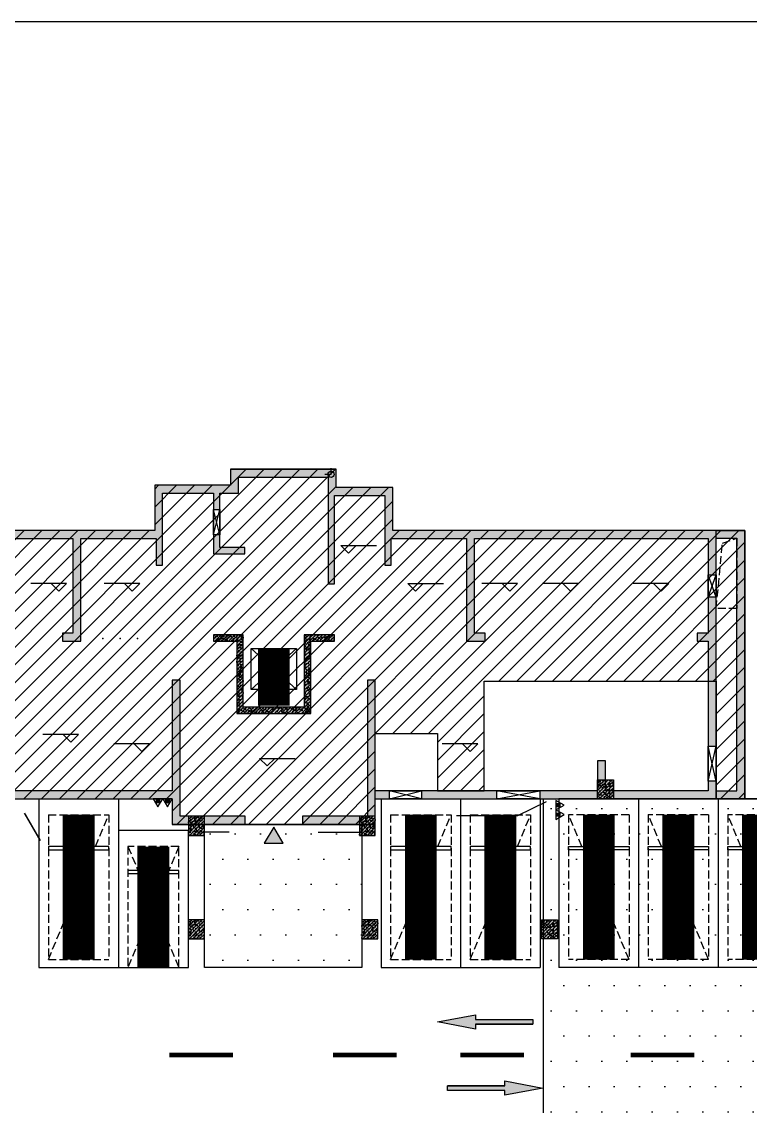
# Model space of a CAD drawing. Extents: x -1338203 to 1886333, y -783476 to 1038610.
# Drawn here: x 612019 to 634907, y 276688 to 310760 of the extents above; entities that cross this region are included whole.
import ezdxf

# ---------------------------------------------------------------- set-up
doc = ezdxf.new("R2010")
doc.units = 0
doc.header["$LTSCALE"] = 1000
doc.header["$MEASUREMENT"] = 0
doc.linetypes.add('A-001-平面B2$0$__DASH', pattern=[0.35, 0.25, -0.1])
doc.linetypes.add('DASH', pattern=[0.35, 0.25, -0.1])
for name, color, linetype in [('$0$0A-O-HOLE', 52, 'Continuous'), ('0A-P-PKNG-LINE', 9, 'Continuous'), ('A-001-人防参照B1$0$WINDOW', 4, 'Continuous'), ('A-001-平面参照B1$0$0A-ELEV-PATT', 8, 'Continuous'), ('A-001-平面参照B1$0$AUDIT_D_220531184525-2', 40, 'Continuous'), ('A-001-车位参照B1$0$A-001-车位参照B1$0$0A-P-PKNG-CAR(A)', 43, 'Continuous'), ('A-001-车位参照B1$0$A-001-车位参照B1$0$0A-P-PKNG-CAR(B)', 21, 'Continuous'), ('A-15-平面B1$0$0A-A-SYMB-ELEV', 150, 'Continuous'), ('A-15-平面B1$0$0A-E-EVTR', 2, 'Continuous'), ('A-15-平面B1$0$0A-S-WALL', 255, 'Continuous'), ('A-15-平面B1$0$A-烟道风道', 57, 'Continuous'), ('p-a-core', 1, 'Continuous'), ('p-a-mini', 150, 'Continuous'), ('p-a-regular', 5, 'Continuous'), ('S-15-柱墙B1_1$0$0S-CW-HATCH', 251, 'Continuous'), ('S-15-柱墙B1_1$0$0S-CW-HATCH-UP', 251, 'Continuous'), ('S-15-柱墙B1_1$0$0S-CW-LINE', 72, 'Continuous'), ('S-15-柱墙B1_1$0$0S-S-HOLE', 55, 'Continuous'), ('S001地下一墙柱$0$S001地下一墙柱$0$0S-CC-LINE', 52, 'Continuous'), ('S001地下一墙柱$0$S001地下一墙柱$0$0S-CW-HATCH', 251, 'Continuous'), ('S001地下一墙柱$0$S001地下一墙柱$0$0S-CW-HATCH-UP', 251, 'Continuous'), ('中心线', 42, 'Continuous'), ('地面指向箭头', 7, 'Continuous'), ('负一层消火栓$0$0P-DIM-FH', 3, 'Continuous'), ('负一层消火栓$0$0P-EQUIP-FH', 7, 'Continuous')]:
    doc.layers.add(name, color=color, linetype=linetype)
doc.layers.add('0A-X-AREA', color=6, linetype='Continuous', plot=False)
doc.layers.add('A-15-平面B1$0$AAD-A-MARK', color=6, linetype='Continuous', plot=False)
pattern_1 = [(0, (-766365.4, -306889.1), (396.875, 793.75), [0, -793.75])]
pattern_2 = [(45, (0, 0), (-53.0330086, 53.0330086), []), (50, (0, 0), (215.178055, -18.82564), [22.5, -247.5]), (355, (0, 0), (-41.6254, 225.65764), [18, -198]), (100.4514, (17.93, -1.57), (173.552815, 206.83186), [19.12206, -210.342634]), (46.1842, (0, 60), (320.17231, -49.6557), [33.75, -371.25]), (96.6356, (26.68, 55.86), (280.39881, 292.23536), [28.68309, -315.5139]), (351.1842, (0, 60), (280.39858, 292.23558), [27, -297]), (21, (30, 45), (179.072116, -120.785667), [22.5, -247.5]), (326, (30, 45), (72.9946, 217.54501), [18, -198]), (71.4514, (44.92, 34.93), (252.06679, 96.75915), [19.12206, -210.342634]), (37.5, (0, 0), (3.647957, 99.868156), [0, -195.6, 0, -201, 0, -198.75]), (7.5, (0, 0), (78.920861, 118.323514), [0, -114.6, 0, -191.1, 0, -75.75]), (327.5, (-66.9, 0), (160.146731, -6.7664615), [0, -75, 0, -234, 0, -310.5]), (317.5, (-96.9, 0), (174.95585, 30.031495), [0, -97.5, 0, -155.4, 0, -220.5])]

# ---------------------------------------------------------------- blocks, each defined once
blk = doc.blocks.new('A-001-平面参照B1')
at = {"layer": 'A-001-平面参照B1$0$0A-ELEV-PATT'}
h = blk.add_hatch(dxfattribs=at)
h.set_pattern_fill('DOTS', color=256, scale=500)
h.set_pattern_definition(pattern_1)
h.paths.add_polyline_path([(-137959, -20540), (-127608, -20540), (-126314, -20540), (-126314, -36640), (-137959, -36640)])
h = blk.add_hatch(dxfattribs=at)
h.set_pattern_fill('DOTS', color=256, scale=500)
h.set_pattern_definition(pattern_1)
h.paths.add_polyline_path([(-143659, -25840), (-148609, -25840), (-148609, -21340), (-143659, -21340)])
at = {"layer": 'A-001-平面参照B1$0$AUDIT_D_220531184525-2', "ltscale": 0.002}
for points in [[(-137959, -20540), (-127608, -20540), (-126314, -20540), (-126314, -36640), (-137959, -36640)], [(-143659, -25840), (-148609, -25840), (-148609, -21340), (-143659, -21340)]]:
    blk.add_lwpolyline(points, close=True, dxfattribs=at)
blk = doc.blocks.new('A$C2C814229')
at = {"layer": '$0$0A-O-HOLE', "linetype": 'DASH'}
blk.add_lwpolyline([(-132529, -12358), (-131879, -12358), (-131879, -14558), (-132529, -14558)], close=True, dxfattribs=at)
blk.add_lwpolyline([(-132529, -14558), (-132332, -12509), (-131879, -12358)], dxfattribs=at)
blk = doc.blocks.new('A-001-人防参照B1')
at = {"layer": 'A-001-人防参照B1$0$WINDOW', "const_width": 50}
blk.add_lwpolyline([(-154260, -20990), (-153760, -21856)], dxfattribs=at)
blk = doc.blocks.new('S-15-柱墙B1_1', base_point=(-588474, -346969))
at = {"layer": 'S-15-柱墙B1_1$0$0S-CW-HATCH'}
h = blk.add_hatch(color=256, dxfattribs=at)
h.dxf.hatch_style = 1
h.paths.add_polyline_path([(-555084, -357159), (-555084, -356909), (-555534, -356909), (-555534, -353429), (-555784, -353429), (-555784, -357709), (-557824, -357709), (-557824, -357959), (-555534, -357959), (-555534, -357159)])
h.paths.add_polyline_path([(-551715, -357159), (-551715, -356909), (-554084, -356909), (-554084, -357159)])
h.paths.add_polyline_path([(-560414, -348869), (-560614, -348869), (-560614, -349469), (-559634, -349469), (-559634, -349269), (-560414, -349269)], flags=17)
h.paths.add_polyline_path([(-584784, -348869), (-584984, -348869), (-584984, -349269), (-585764, -349269), (-585764, -349469), (-584784, -349469)], flags=17)
h.paths.add_polyline_path([(-600324, -350829), (-600574, -350829), (-600574, -357159), (-600224, -357160), (-600224, -356909), (-600324, -356909), (-600324, -352209), (-599974, -352209), (-599974, -351959), (-600324, -351959)])
h.paths.add_polyline_path([(-545074, -355509), (-544824, -355509), (-544824, -356609), (-545074, -356609), (-545074, -356909), (-548299, -356909), (-548299, -355969), (-548549, -355969), (-548549, -356909), (-550365, -356909), (-550365, -357159), (-544824, -357159), (-544824, -350829), (-545074, -350829), (-545074, -350129), (-544824, -350129), (-544824, -348729), (-554984, -348729), (-554984, -347379), (-556764, -347379), (-556764, -346809), (-560084, -346809), (-560084, -347309), (-562464, -347309), (-562464, -348729), (-582934, -348729), (-582934, -347309), (-585314, -347309), (-585314, -346809), (-588634, -346809), (-588634, -347379), (-590414, -347379), (-590414, -348729), (-600574, -348729), (-600574, -350129), (-600324, -350129), (-600324, -348979), (-592984, -348979), (-592984, -351959), (-593314, -351959), (-593314, -352209), (-592734, -352209), (-592734, -348979), (-590364, -348979), (-590364, -349819), (-590164, -349819), (-590164, -347629), (-588584, -347629), (-588584, -350409), (-588384, -350409), (-588384, -347059), (-585564, -347059), (-585564, -347559), (-584984, -347559), (-584984, -348069), (-584784, -348069), (-584784, -347559), (-583184, -347559), (-583184, -349819), (-582984, -349819), (-582984, -348979), (-580614, -348979), (-580614, -352209), (-580034, -352209), (-580034, -351959), (-580364, -351959), (-580364, -348979), (-574424, -348979), (-574424, -348729), (-573624, -348729), (-573624, -348979), (-573024, -348979), (-573024, -351959), (-573374, -351959), (-573374, -352209), (-572774, -352209), (-572774, -348979), (-572624, -348979), (-572624, -352209), (-572024, -352209), (-572024, -351959), (-572374, -351959), (-572374, -348979), (-565034, -348979), (-565034, -351959), (-565364, -351959), (-565364, -352209), (-564784, -352209), (-564784, -348979), (-562414, -348979), (-562414, -349819), (-562214, -349819), (-562214, -347559), (-560614, -347559), (-560614, -348069), (-560414, -348069), (-560414, -347559), (-559834, -347559), (-559834, -347059), (-557014, -347059), (-557014, -350409), (-556814, -350409), (-556814, -347629), (-555234, -347629), (-555234, -349819), (-555034, -349819), (-555034, -348979), (-552664, -348979), (-552664, -352209), (-552084, -352209), (-552084, -351959), (-552414, -351959), (-552414, -348979), (-545074, -348979), (-545074, -351959), (-545424, -351959), (-545424, -352209), (-545074, -352209)])
h = blk.add_hatch(color=256, dxfattribs=at)
h.dxf.hatch_style = 1
h.paths.add_polyline_path([(-544824, -348979), (-544824, -348729), (-543924, -348729), (-543924, -357159), (-544824, -357159), (-544824, -356909), (-544174, -356909), (-544174, -348979)])
h = blk.add_hatch(color=256, dxfattribs=at)
h.dxf.hatch_style = 1
h.paths.add_polyline_path([(-557764, -354279), (-559684, -354279), (-559684, -352009), (-560614, -352009), (-560614, -352209), (-559884, -352209), (-559884, -354479), (-557564, -354479), (-557564, -352209), (-556814, -352209), (-556814, -352009), (-557764, -352009)])
h = blk.add_hatch(color=256, dxfattribs=at)
h.dxf.hatch_style = 1
h.paths.add_polyline_path([(-559624, -357959), (-559624, -357709), (-561664, -357709), (-561664, -353429), (-561914, -353429), (-561914, -356909), (-568899, -356909), (-568899, -355059), (-569149, -355059), (-569149, -356909), (-572374, -356909), (-572374, -354579), (-572624, -354579), (-572624, -356909), (-572774, -356909), (-572774, -354579), (-573024, -354579), (-573024, -356909), (-576249, -356909), (-576249, -355059), (-576499, -355059), (-576499, -356909), (-583484, -356909), (-583484, -353429), (-583734, -353429), (-583734, -357709), (-585774, -357709), (-585774, -357959), (-583484, -357959), (-583484, -357159), (-561914, -357159), (-561914, -357959)])
at = {"layer": 'S-15-柱墙B1_1$0$0S-CW-HATCH-UP'}
h = blk.add_hatch(dxfattribs=at)
h.set_pattern_fill('钢筋混凝土', color=256, scale=30)
h.set_pattern_definition([(45, (0, 0), (-53.0330086, 53.0330086), []), (50, (0, 0), (215.178055, -18.82564), [22.5, -247.5]), (355, (0, 0), (-41.6254, 225.65764), [18, -198]), (100.4514, (17.93, -1.57), (173.552815, 206.83186), [19.12206, -210.342634]), (46.1842, (0, 60), (320.17231, -49.6557), [33.75, -371.25]), (96.6356, (26.68, 55.86), (280.39881, 292.23536), [28.68309, -315.5139]), (351.1842, (0, 60), (280.39858, 292.23558), [27, -297]), (21, (30, 45), (179.072116, -120.785667), [22.5, -247.5]), (326, (30, 45), (72.9946, 217.545014), [18, -198]), (71.4514, (44.92, 34.93), (252.06679, 96.75915), [19.12206, -210.342634]), (37.5, (0, 0), (3.647957, 99.868156), [0, -195.6, 0, -201, 0, -198.75]), (7.5, (0, 0), (78.920861, 118.323514), [0, -114.6, 0, -191.1, 0, -75.75]), (327.5, (-66.9, 0), (160.146731, -6.7664615), [0, -75, 0, -234, 0, -310.5]), (317.5, (-96.9, 0), (174.95585, 30.031495), [0, -97.5, 0, -155.4, 0, -220.5])])
h.paths.add_polyline_path([(-555084, -357159), (-555084, -356909), (-555534, -356909), (-555534, -353429), (-555784, -353429), (-555784, -357709), (-557824, -357709), (-557824, -357959), (-555534, -357959), (-555534, -357159)])
h.paths.add_polyline_path([(-551715, -357159), (-551715, -356909), (-554084, -356909), (-554084, -357159)])
h.paths.add_polyline_path([(-560414, -348869), (-560614, -348869), (-560614, -349469), (-559634, -349469), (-559634, -349269), (-560414, -349269)], flags=17)
h.paths.add_polyline_path([(-584784, -348869), (-584984, -348869), (-584984, -349269), (-585764, -349269), (-585764, -349469), (-584784, -349469)], flags=17)
h.paths.add_polyline_path([(-600324, -350829), (-600574, -350829), (-600574, -357159), (-600224, -357160), (-600224, -356909), (-600324, -356909), (-600324, -352209), (-599974, -352209), (-599974, -351959), (-600324, -351959)])
h.paths.add_polyline_path([(-545074, -355509), (-544824, -355509), (-544824, -356609), (-545074, -356609), (-545074, -356909), (-548299, -356909), (-548299, -355969), (-548549, -355969), (-548549, -356909), (-550365, -356909), (-550365, -357159), (-544824, -357159), (-544824, -350829), (-545074, -350829), (-545074, -350129), (-544824, -350129), (-544824, -348729), (-554984, -348729), (-554984, -347379), (-556764, -347379), (-556764, -346809), (-560084, -346809), (-560084, -347309), (-562464, -347309), (-562464, -348729), (-582934, -348729), (-582934, -347309), (-585314, -347309), (-585314, -346809), (-588634, -346809), (-588634, -347379), (-590414, -347379), (-590414, -348729), (-600574, -348729), (-600574, -350129), (-600324, -350129), (-600324, -348979), (-592984, -348979), (-592984, -351959), (-593314, -351959), (-593314, -352209), (-592734, -352209), (-592734, -348979), (-590364, -348979), (-590364, -349819), (-590164, -349819), (-590164, -347629), (-588584, -347629), (-588584, -350409), (-588384, -350409), (-588384, -347059), (-585564, -347059), (-585564, -347559), (-584984, -347559), (-584984, -348069), (-584784, -348069), (-584784, -347559), (-583184, -347559), (-583184, -349819), (-582984, -349819), (-582984, -348979), (-580614, -348979), (-580614, -352209), (-580034, -352209), (-580034, -351959), (-580364, -351959), (-580364, -348979), (-574424, -348979), (-574424, -348729), (-573624, -348729), (-573624, -348979), (-573024, -348979), (-573024, -351959), (-573374, -351959), (-573374, -352209), (-572774, -352209), (-572774, -348979), (-572624, -348979), (-572624, -352209), (-572024, -352209), (-572024, -351959), (-572374, -351959), (-572374, -348979), (-565034, -348979), (-565034, -351959), (-565364, -351959), (-565364, -352209), (-564784, -352209), (-564784, -348979), (-562414, -348979), (-562414, -349819), (-562214, -349819), (-562214, -347559), (-560614, -347559), (-560614, -348069), (-560414, -348069), (-560414, -347559), (-559834, -347559), (-559834, -347059), (-557014, -347059), (-557014, -350409), (-556814, -350409), (-556814, -347629), (-555234, -347629), (-555234, -349819), (-555034, -349819), (-555034, -348979), (-552664, -348979), (-552664, -352209), (-552084, -352209), (-552084, -351959), (-552414, -351959), (-552414, -348979), (-545074, -348979), (-545074, -351959), (-545424, -351959), (-545424, -352209), (-545074, -352209)])
h = blk.add_hatch(dxfattribs=at)
h.set_pattern_fill('钢筋混凝土', color=256, scale=30)
h.set_pattern_definition([(45, (0, 0), (-53.033009, 53.033009), []), (50, (0, 0), (215.178055, -18.82564), [22.5, -247.5]), (355, (0, 0), (-41.6254, 225.65764), [18, -198]), (100.4514, (17.93, -1.57), (173.552815, 206.83186), [19.12206, -210.34263]), (46.1842, (0, 60), (320.17231, -49.6557), [33.75, -371.25]), (96.6356, (26.68, 55.86), (280.39881, 292.23536), [28.68309, -315.5139]), (351.1842, (0, 60), (280.39858, 292.23558), [27, -297]), (21, (30, 45), (179.072116, -120.785667), [22.5, -247.5]), (326, (30, 45), (72.9946, 217.54501), [18, -198]), (71.4514, (44.92, 34.93), (252.06679, 96.75915), [19.12206, -210.34263]), (37.5, (0, 0), (3.647957, 99.868156), [0, -195.6, 0, -201, 0, -198.75]), (7.5, (0, 0), (78.920861, 118.323514), [0, -114.6, 0, -191.1, 0, -75.75]), (327.5, (-66.9, 0), (160.146731, -6.766462), [0, -75, 0, -234, 0, -310.5]), (317.5, (-96.9, 0), (174.95585, 30.031495), [0, -97.5, 0, -155.4, 0, -220.5])])
h.paths.add_polyline_path([(-544824, -348979), (-544824, -348729), (-543924, -348729), (-543924, -357159), (-544824, -357159), (-544824, -356909), (-544174, -356909), (-544174, -348979)])
h = blk.add_hatch(dxfattribs=at)
h.set_pattern_fill('钢筋混凝土', color=256, scale=30)
h.set_pattern_definition(pattern_2)
h.paths.add_polyline_path([(-557764, -354279), (-559684, -354279), (-559684, -352009), (-560614, -352009), (-560614, -352209), (-559884, -352209), (-559884, -354479), (-557564, -354479), (-557564, -352209), (-556814, -352209), (-556814, -352009), (-557764, -352009)])
h = blk.add_hatch(dxfattribs=at)
h.set_pattern_fill('钢筋混凝土', color=256, scale=30)
h.set_pattern_definition(pattern_2)
h.paths.add_polyline_path([(-559624, -357959), (-559624, -357709), (-561664, -357709), (-561664, -353429), (-561914, -353429), (-561914, -356909), (-568899, -356909), (-568899, -355059), (-569149, -355059), (-569149, -356909), (-572374, -356909), (-572374, -354579), (-572624, -354579), (-572624, -356909), (-572774, -356909), (-572774, -354579), (-573024, -354579), (-573024, -356909), (-576249, -356909), (-576249, -355059), (-576499, -355059), (-576499, -356909), (-583484, -356909), (-583484, -353429), (-583734, -353429), (-583734, -357709), (-585774, -357709), (-585774, -357959), (-583484, -357959), (-583484, -357159), (-561914, -357159), (-561914, -357959)])
at = {"layer": 'S-15-柱墙B1_1$0$0S-CW-LINE'}
for points in [[(-572374, -348979), (-565034, -348979), (-565034, -351959), (-565364, -351959), (-565364, -352209), (-564784, -352209), (-564784, -348979), (-562414, -348979), (-562414, -349819), (-562214, -349819), (-562214, -347559), (-560614, -347559), (-560614, -349469), (-559634, -349469), (-559634, -349269), (-560414, -349269), (-560414, -347559), (-559834, -347559), (-559834, -347059), (-557014, -347059), (-557014, -350409), (-556814, -350409), (-556814, -347629), (-555234, -347629), (-555234, -349819), (-555034, -349819), (-555034, -348979), (-552664, -348979), (-552664, -352209), (-552084, -352209), (-552084, -351959), (-552414, -351959), (-552414, -348979), (-545074, -348979), (-545074, -351959), (-545424, -351959), (-545424, -352209), (-545074, -352209), (-545074, -356909), (-548299, -356909), (-548299, -355969), (-548549, -355969), (-548549, -356909), (-555534, -356909), (-555534, -353429), (-555784, -353429), (-555784, -357709), (-557824, -357709), (-557824, -357959), (-555534, -357959), (-555534, -357159), (-544824, -357159), (-544824, -348729), (-554984, -348729), (-554984, -347379), (-556764, -347379), (-556764, -346809), (-560084, -346809), (-560084, -347309), (-562464, -347309), (-562464, -348729), (-582934, -348729)], [(-544824, -348979), (-544824, -348729), (-543924, -348729), (-543924, -357159), (-544824, -357159), (-544824, -356909), (-544174, -356909), (-544174, -348979), (-544824, -348979)]]:
    blk.add_lwpolyline(points, dxfattribs=at)
blk.add_lwpolyline([(-557764, -354279), (-559684, -354279), (-559684, -352009), (-560614, -352009), (-560614, -352209), (-559884, -352209), (-559884, -354479), (-557564, -354479), (-557564, -352209), (-556814, -352209), (-556814, -352009), (-557764, -352009)], close=True, dxfattribs=at)
at = {"layer": 'S-15-柱墙B1_1$0$0S-CW-LINE', "flags": 128}
blk.add_lwpolyline([(-583484, -357159), (-561914, -357159), (-561914, -357959), (-559624, -357959), (-559624, -357709), (-561664, -357709), (-561664, -353429), (-561914, -353429), (-561914, -356909), (-568899, -356909)], dxfattribs=at)
at = {"layer": 'S-15-柱墙B1_1$0$0S-S-HOLE'}
for p, q in [((-560614, -348869), (-560414, -348069)), ((-560414, -348869), (-560614, -348069)), ((-545074, -350829), (-544824, -350129)), ((-544824, -350829), (-545074, -350129)), ((-545074, -356609), (-544824, -355509)), ((-544824, -356609), (-545074, -355509)), ((-555084, -357159), (-554084, -356909)), ((-554084, -357159), (-555084, -356909)), ((-551715, -357159), (-550365, -356909)), ((-550365, -357159), (-551715, -356909))]:
    blk.add_line(p, q, dxfattribs=at)
for points in [[(-560614, -348069), (-560414, -348069), (-560414, -348869), (-560614, -348869)], [(-545074, -350129), (-544824, -350129), (-544824, -350829), (-545074, -350829)], [(-545074, -355509), (-544824, -355509), (-544824, -356609), (-545074, -356609)], [(-555084, -356909), (-554084, -356909), (-554084, -357159), (-555084, -357159)], [(-551715, -356909), (-550365, -356909), (-550365, -357159), (-551715, -357159)]]:
    blk.add_lwpolyline(points, close=True, dxfattribs=at)
blk = doc.blocks.new('S001地下一墙柱')
at = {"layer": 'S001地下一墙柱$0$S001地下一墙柱$0$0S-CW-HATCH'}
h = blk.add_hatch(color=256, dxfattribs=at)
h.dxf.hatch_style = 1
h.paths.add_polyline_path([(-135754, -20540), (-136254, -20540), (-136254, -19940), (-135754, -19940)])
h = blk.add_hatch(color=256, dxfattribs=at)
h.dxf.hatch_style = 1
h.paths.add_polyline_path([(-148609, -21090), (-149109, -21090), (-149109, -21690), (-148609, -21690)])
h = blk.add_hatch(color=256, dxfattribs=at)
h.dxf.hatch_style = 1
h.paths.add_polyline_path([(-143239, -21090), (-143739, -21090), (-143739, -21690), (-143239, -21690)])
h = blk.add_hatch(color=256, dxfattribs=at)
h.dxf.hatch_style = 1
h.paths.add_polyline_path([(-148609, -24340), (-149109, -24340), (-149109, -24940), (-148609, -24940)])
h = blk.add_hatch(color=256, dxfattribs=at)
h.dxf.hatch_style = 1
h.paths.add_polyline_path([(-143159, -24340), (-143659, -24340), (-143659, -24940), (-143159, -24940)])
h = blk.add_hatch(color=256, dxfattribs=at)
h.dxf.hatch_style = 1
h.paths.add_polyline_path([(-137519, -24940), (-138019, -24940), (-138019, -24340), (-137519, -24340)])
at = {"layer": 'S001地下一墙柱$0$S001地下一墙柱$0$0S-CW-HATCH-UP'}
h = blk.add_hatch(dxfattribs=at)
h.set_pattern_fill('钢筋混凝土', color=256, scale=30)
h.set_pattern_definition([(45, (-103443.05, -19388.27), (-53.03301, 53.03301), []), (50, (-103443.05, -19388.27), (215.1781, -18.8256), [22.5, -247.5]), (355, (-103443.05, -19388.27), (-41.6254, 225.6576), [18, -198]), (100.4514, (-103425.12, -19389.84), (173.5528, 206.8319), [19.122, -210.3426]), (46.1842, (-103443.05, -19328.27), (320.1723, -49.6557), [33.75, -371.25]), (96.6356, (-103416.37, -19332.4), (280.3988, 292.2354), [28.683, -315.514]), (351.1842, (-103443.05, -19328.27), (280.3986, 292.2356), [27, -297]), (21, (-103413.05, -19343.27), (179.0721, -120.7857), [22.5, -247.5]), (326, (-103413.05, -19343.27), (72.9946, 217.545), [18, -198]), (71.4514, (-103398.12, -19353.34), (252.0668, 96.7591), [19.122, -210.3426]), (37.5, (-103443.05, -19388.27), (3.64796, 99.86816), [0, -195.6, 0, -201, 0, -198.75]), (7.5, (-103443.05, -19388.27), (78.92086, 118.3235), [0, -114.6, 0, -191.1, 0, -75.75]), (327.5, (-103509.95, -19388.27), (160.14673, -6.76646), [0, -75, 0, -234, 0, -310.5]), (317.5, (-103539.95, -19388.27), (174.95585, 30.0315), [0, -97.5, 0, -155.4, 0, -220.5])])
h.paths.add_polyline_path([(-135754, -20540), (-136254, -20540), (-136254, -19940), (-135754, -19940)])
h = blk.add_hatch(dxfattribs=at)
h.set_pattern_fill('钢筋混凝土', color=256, scale=30)
h.set_pattern_definition([(45, (-116298.035, -12138.27), (-53.03301, 53.03301), []), (50, (-116298.04, -12138.27), (215.1781, -18.8256), [22.5, -247.5]), (355, (-116298.04, -12138.27), (-41.6254, 225.6576), [18, -198]), (100.4514, (-116280.1, -12139.84), (173.5528, 206.8319), [19.122, -210.3426]), (46.1842, (-116298.04, -12078.27), (320.1723, -49.6557), [33.75, -371.25]), (96.6356, (-116271.35, -12082.4), (280.3988, 292.2354), [28.683, -315.514]), (351.1842, (-116298.04, -12078.27), (280.3986, 292.2356), [27, -297]), (21, (-116268.04, -12093.27), (179.0721, -120.7857), [22.5, -247.5]), (326, (-116268.04, -12093.27), (72.9946, 217.545), [18, -198]), (71.4514, (-116253.11, -12103.34), (252.0668, 96.7591), [19.122, -210.3426]), (37.5, (-116298.035, -12138.27), (3.64796, 99.86816), [0, -195.6, 0, -201, 0, -198.75]), (7.5, (-116298.04, -12138.27), (78.92086, 118.3235), [0, -114.6, 0, -191.1, 0, -75.75]), (327.5, (-116364.935, -12138.27), (160.14673, -6.76646), [0, -75, 0, -234, 0, -310.5]), (317.5, (-116394.94, -12138.27), (174.95585, 30.0315), [0, -97.5, 0, -155.4, 0, -220.5])])
h.paths.add_polyline_path([(-148609, -21090), (-149109, -21090), (-149109, -21690), (-148609, -21690)])
h = blk.add_hatch(dxfattribs=at)
h.set_pattern_fill('钢筋混凝土', color=256, scale=30)
h.set_pattern_definition([(45, (-110928.035, -12138.27), (-53.03301, 53.03301), []), (50, (-110928.04, -12138.27), (215.1781, -18.8256), [22.5, -247.5]), (355, (-110928.04, -12138.27), (-41.6254, 225.6576), [18, -198]), (100.4514, (-110910.1, -12139.84), (173.5528, 206.8319), [19.122, -210.3426]), (46.1842, (-110928.04, -12078.27), (320.1723, -49.6557), [33.75, -371.25]), (96.6356, (-110901.35, -12082.4), (280.3988, 292.2354), [28.683, -315.514]), (351.1842, (-110928.04, -12078.27), (280.3986, 292.2356), [27, -297]), (21, (-110898.04, -12093.27), (179.0721, -120.7857), [22.5, -247.5]), (326, (-110898.04, -12093.27), (72.9946, 217.545), [18, -198]), (71.4514, (-110883.11, -12103.34), (252.0668, 96.7591), [19.122, -210.3426]), (37.5, (-110928.035, -12138.27), (3.64796, 99.86816), [0, -195.6, 0, -201, 0, -198.75]), (7.5, (-110928.04, -12138.27), (78.92086, 118.3235), [0, -114.6, 0, -191.1, 0, -75.75]), (327.5, (-110994.935, -12138.27), (160.14673, -6.76646), [0, -75, 0, -234, 0, -310.5]), (317.5, (-111024.94, -12138.27), (174.95585, 30.0315), [0, -97.5, 0, -155.4, 0, -220.5])])
h.paths.add_polyline_path([(-143239, -21090), (-143739, -21090), (-143739, -21690), (-143239, -21690)])
h = blk.add_hatch(dxfattribs=at)
h.set_pattern_fill('钢筋混凝土', color=256, scale=30)
h.set_pattern_definition([(45, (-116298.035, -15388.27), (-53.03301, 53.03301), []), (50, (-116298.04, -15388.27), (215.1781, -18.8256), [22.5, -247.5]), (355, (-116298.04, -15388.27), (-41.6254, 225.6576), [18, -198]), (100.4514, (-116280.1, -15389.84), (173.5528, 206.8319), [19.122, -210.3426]), (46.1842, (-116298.04, -15328.27), (320.1723, -49.6557), [33.75, -371.25]), (96.6356, (-116271.35, -15332.4), (280.3988, 292.2354), [28.683, -315.514]), (351.1842, (-116298.04, -15328.27), (280.3986, 292.2356), [27, -297]), (21, (-116268.04, -15343.27), (179.0721, -120.7857), [22.5, -247.5]), (326, (-116268.04, -15343.27), (72.9946, 217.545), [18, -198]), (71.4514, (-116253.11, -15353.34), (252.0668, 96.7591), [19.122, -210.3426]), (37.5, (-116298.035, -15388.27), (3.64796, 99.86816), [0, -195.6, 0, -201, 0, -198.75]), (7.5, (-116298.04, -15388.27), (78.92086, 118.3235), [0, -114.6, 0, -191.1, 0, -75.75]), (327.5, (-116364.935, -15388.27), (160.14673, -6.76646), [0, -75, 0, -234, 0, -310.5]), (317.5, (-116394.94, -15388.27), (174.95585, 30.0315), [0, -97.5, 0, -155.4, 0, -220.5])])
h.paths.add_polyline_path([(-148609, -24340), (-149109, -24340), (-149109, -24940), (-148609, -24940)])
h = blk.add_hatch(dxfattribs=at)
h.set_pattern_fill('钢筋混凝土', color=256, scale=30)
h.set_pattern_definition([(45, (-110848.035, -15388.27), (-53.03301, 53.03301), []), (50, (-110848.04, -15388.27), (215.1781, -18.8256), [22.5, -247.5]), (355, (-110848.04, -15388.27), (-41.6254, 225.6576), [18, -198]), (100.4514, (-110830.1, -15389.84), (173.5528, 206.8319), [19.122, -210.3426]), (46.1842, (-110848.04, -15328.27), (320.1723, -49.6557), [33.75, -371.25]), (96.6356, (-110821.35, -15332.4), (280.3988, 292.2354), [28.683, -315.514]), (351.1842, (-110848.04, -15328.27), (280.3986, 292.2356), [27, -297]), (21, (-110818.04, -15343.27), (179.0721, -120.7857), [22.5, -247.5]), (326, (-110818.04, -15343.27), (72.9946, 217.545), [18, -198]), (71.4514, (-110803.11, -15353.34), (252.0668, 96.7591), [19.122, -210.3426]), (37.5, (-110848.035, -15388.27), (3.64796, 99.86816), [0, -195.6, 0, -201, 0, -198.75]), (7.5, (-110848.04, -15388.27), (78.92086, 118.3235), [0, -114.6, 0, -191.1, 0, -75.75]), (327.5, (-110914.935, -15388.27), (160.14673, -6.76646), [0, -75, 0, -234, 0, -310.5]), (317.5, (-110944.94, -15388.27), (174.95585, 30.0315), [0, -97.5, 0, -155.4, 0, -220.5])])
h.paths.add_polyline_path([(-143159, -24340), (-143659, -24340), (-143659, -24940), (-143159, -24940)])
h = blk.add_hatch(dxfattribs=at)
h.set_pattern_fill('钢筋混凝土', color=256, scale=30)
h.set_pattern_definition([(45, (-105208.035, -23788.27), (-53.03301, 53.03301), []), (50, (-105208.04, -23788.27), (215.1781, -18.8256), [22.5, -247.5]), (355, (-105208.04, -23788.27), (-41.6254, 225.6576), [18, -198]), (100.4514, (-105190.1, -23789.84), (173.5528, 206.8319), [19.122, -210.3426]), (46.1842, (-105208.04, -23728.27), (320.1723, -49.6557), [33.75, -371.25]), (96.6356, (-105181.35, -23732.4), (280.3988, 292.2354), [28.683, -315.514]), (351.1842, (-105208.04, -23728.27), (280.3986, 292.2356), [27, -297]), (21, (-105178.04, -23743.27), (179.0721, -120.7857), [22.5, -247.5]), (326, (-105178.04, -23743.27), (72.9946, 217.545), [18, -198]), (71.4514, (-105163.11, -23753.34), (252.0668, 96.7591), [19.122, -210.3426]), (37.5, (-105208.035, -23788.27), (3.64796, 99.86816), [0, -195.6, 0, -201, 0, -198.75]), (7.5, (-105208.04, -23788.27), (78.92086, 118.3235), [0, -114.6, 0, -191.1, 0, -75.75]), (327.5, (-105274.935, -23788.27), (160.14673, -6.76646), [0, -75, 0, -234, 0, -310.5]), (317.5, (-105304.94, -23788.27), (174.95585, 30.0315), [0, -97.5, 0, -155.4, 0, -220.5])])
h.paths.add_polyline_path([(-137519, -24940), (-138019, -24940), (-138019, -24340), (-137519, -24340)])
at = {"layer": 'S001地下一墙柱$0$S001地下一墙柱$0$0S-CC-LINE'}
for points in [[(-135754, -20540), (-136254, -20540), (-136254, -19940), (-135754, -19940)], [(-148609, -21090), (-149109, -21090), (-149109, -21690), (-148609, -21690)], [(-143239, -21090), (-143739, -21090), (-143739, -21690), (-143239, -21690)], [(-148609, -24340), (-149109, -24340), (-149109, -24940), (-148609, -24940)], [(-143159, -24340), (-143659, -24340), (-143659, -24940), (-143159, -24940)], [(-137519, -24940), (-138019, -24940), (-138019, -24340), (-137519, -24340)]]:
    blk.add_lwpolyline(points, close=True, dxfattribs=at)
at = {"ltscale": 0.002}
blk.add_blockref('S-15-柱墙B1_1', (-176179, -10350), dxfattribs=at)
blk = doc.blocks.new('负一层消火栓$0$$TwtSys$00000546')
h = blk.add_hatch()
h.set_pattern_fill('ANSI31', color=256, scale=200, style=0)
h.set_pattern_definition([(45, (-38543.802, -6670.83), (-17.67767, 17.67767), [])])
h.paths.add_polyline_path([(-65, 174), (65, 174), (65, 44), (-65, 44)])
for points in [[(0, 344), (-198, 0), (198, 0)], [(-65, 174), (65, 174), (65, 44), (-65, 44)]]:
    blk.add_lwpolyline(points, close=True)
blk = doc.blocks.new('负一层消火栓')
at = {"layer": '负一层消火栓$0$0P-DIM-FH'}
for p, q in [((-137869, -20640), (-138770, -21073)), ((-138770, -21073), (-140686, -21073))]:
    blk.add_line(p, q, dxfattribs=at)
at = {"layer": '负一层消火栓$0$0P-EQUIP-FH', "xscale": 0.75, "yscale": 0.75, "zscale": 0.75}
for p, rotation in [((-150065, -20540), 180), ((-149768, -20540), 180), ((-137569, -20741, 800), 270), ((-137569, -21039, 800), 270)]:
    blk.add_blockref('负一层消火栓$0$$TwtSys$00000546', p, dxfattribs=dict(at, rotation=rotation))
blk = doc.blocks.new('直行')
at = {"layer": '地面指向箭头'}
blk.add_hatch(color=251, dxfattribs=at).paths.add_polyline_path([(-29241, 4059962), (-29466, 4058762), (-29316, 4058762), (-29316, 4056961), (-29166, 4056961), (-29166, 4058762), (-29016, 4058762)])
at = {"layer": '地面指向箭头', "color": 251}
blk.add_lwpolyline([(-29316, 4058762), (-29316, 4056961), (-29316, 4058762), (-29316, 4058762), (-29466, 4058762), (-29241, 4059962), (-29016, 4058762), (-29166, 4058762), (-29166, 4056961), (-29316, 4056961), (-29316, 4056961)], dxfattribs=at)
blk = doc.blocks.new('A$C9cb663f1')
at = {"layer": '中心线', "color": 251, "const_width": 150}
for points in [[(204010, -83461), (206010, -83461)], [(209153, -83461), (211153, -83461)], [(213153, -83461), (215153, -83461)], [(218501, -83461), (220501, -83461)]]:
    blk.add_lwpolyline(points, dxfattribs=at)
at = {"layer": '地面指向箭头', "color": 251}
for p, rotation in [((4272392, -53179), 90), ((-3844214, -113743), 270)]:
    blk.add_blockref('直行', p, dxfattribs=dict(at, rotation=rotation))
blk = doc.blocks.new('A$C488321c4')
at = {"layer": '地面指向箭头'}
h = blk.add_hatch(color=251, dxfattribs=at)
h.dxf.hatch_style = 1
h.paths.add_polyline_path([(207590, -76805), (207290, -76305), (206990, -76805)])
at = {"layer": '地面指向箭头', "color": 251, "flags": 128}
blk.add_lwpolyline([(207590, -76805), (207290, -76305), (206990, -76805), (207590, -76805)], dxfattribs=at)
blk = doc.blocks.new('A-001-车位参照B1$0$A-001-车位参照B1$0$A-001-车位参照B1$0$ddd')
for p, q in [((0, 2500), (5300, 2500)), ((0, 2500), (0, 0)), ((5300, 2500), (5300, 0)), ((0, 0), (5300, 0))]:
    blk.add_line(p, q)
at = {"linetype": 'A-001-平面B2$0$__DASH'}
for p, q in [((500, 2200), (500, 300)), ((500, 2200), (5050, 2200)), ((5050, 2200), (5050, 300)), ((500, 300), (5050, 300))]:
    blk.add_line(p, q, dxfattribs=at)
blk.add_lwpolyline([(5050, 2200), (500, 300)], dxfattribs=at)
blk.add_lwpolyline([(1500, 300), (1500, 2200), (1600, 2200), (1600, 300)], close=True)
at = {"layer": 'p-a-regular', "ltscale": 0.002, "const_width": 1000}
blk.add_lwpolyline([(500, 1250), (5050, 1250)], dxfattribs=at)
blk = doc.blocks.new('A-001-车位参照B1$0$A-001-车位参照B1$0$A-001-车位参照B1$0$A$C43AE5A3B')
at = {"color": 241}
blk.add_lwpolyline([(2500, 0), (2500, 4300), (300, 4300), (300, 0)], close=True, dxfattribs=at)
at = {"color": 241, "linetype": 'DASH'}
for points in [[(2200, 0), (2200, 3800), (600, 3800), (600, 0), (2200, 0)], [(600, 3800), (2200, 0)], [(2200, 3800), (600, 0)]]:
    blk.add_lwpolyline(points, dxfattribs=at)
at = {"color": 241}
blk.add_lwpolyline([(2200, 3050), (600, 3050), (600, 2950), (2200, 2950), (2200, 3050)], dxfattribs=at)
at = {"layer": 'p-a-mini', "ltscale": 0.002, "const_width": 1000}
blk.add_lwpolyline([(1400, 0), (1400, 3800)], dxfattribs=at)
blk = doc.blocks.new('A-15-平面B1')
at = {"layer": 'A-15-平面B1$0$0A-A-SYMB-ELEV'}
for p, q in [((-306, -2234), (-1426, -2234)), ((-546, -2474), (-786, -2234)), ((-546, -2474), (-306, -2234)), ((32096, -2474), (31856, -2234)), ((31856, -2234), (32976, -2234)), ((32096, -2474), (32336, -2234)), ((-10405, -3671), (-10645, -3431)), ((-10645, -3431), (-9525, -3431)), ((-10405, -3671), (-10165, -3431)), ((-6091, -3671), (-6331, -3431)), ((-6331, -3431), (-5211, -3431)), ((-6091, -3671), (-5851, -3431)), ((-2411, -3431), (-3531, -3431)), ((-2651, -3671), (-2891, -3431)), ((-2651, -3671), (-2411, -3431)), ((6251, -3671), (6011, -3431)), ((6011, -3431), (7131, -3431)), ((6251, -3671), (6491, -3431)), ((8550, -3671), (8310, -3431)), ((8310, -3431), (9430, -3431)), ((8550, -3671), (8790, -3431)), ((11173, -3671), (10933, -3431)), ((10933, -3431), (12053, -3431)), ((11173, -3671), (11413, -3431)), ((13700, -3671), (13460, -3431)), ((13460, -3431), (14580, -3431)), ((13700, -3671), (13940, -3431)), ((17724, -3431), (16604, -3431)), ((17484, -3671), (17244, -3431)), ((17484, -3671), (17724, -3431)), ((19441, -3431), (18321, -3431)), ((19201, -3671), (18961, -3431)), ((19201, -3671), (19441, -3431)), ((21295, -3431), (20175, -3431)), ((21055, -3671), (20815, -3431)), ((21055, -3671), (21295, -3431)), ((23240, -3431), (22120, -3431)), ((23000, -3671), (22760, -3431)), ((23000, -3671), (23240, -3431)), ((25539, -3431), (24419, -3431)), ((25299, -3671), (25059, -3431)), ((25299, -3671), (25539, -3431)), ((34201, -3671), (33961, -3431)), ((33961, -3431), (35081, -3431)), ((34201, -3671), (34441, -3431)), ((37403, -3431), (36283, -3431)), ((37163, -3671), (36923, -3431)), ((37163, -3671), (37403, -3431)), ((39313, -3431), (38193, -3431)), ((39073, -3671), (38833, -3431)), ((39073, -3671), (39313, -3431)), ((42162, -3431), (41042, -3431)), ((41922, -3671), (41682, -3431)), ((41922, -3671), (42162, -3431)), ((23617, -8173), (22497, -8173)), ((23377, -8413), (23137, -8173)), ((23377, -8413), (23617, -8173)), ((5942, -8703), (5702, -8463)), ((5702, -8463), (6822, -8463)), ((5942, -8703), (6182, -8463)), ((8263, -8703), (8023, -8463)), ((8023, -8463), (9143, -8463)), ((8263, -8703), (8503, -8463)), ((11337, -8464), (10217, -8464)), ((11097, -8704), (10857, -8464)), ((11097, -8704), (11337, -8464)), ((12585, -8703), (12345, -8463)), ((12345, -8463), (13465, -8463)), ((12585, -8703), (12825, -8463)), ((14329, -8703), (14089, -8463)), ((14089, -8463), (15209, -8463)), ((14329, -8703), (14569, -8463)), ((17461, -8463), (16341, -8463)), ((17221, -8703), (16981, -8463)), ((17221, -8703), (17461, -8463)), ((19205, -8463), (18085, -8463)), ((18965, -8703), (18725, -8463)), ((18965, -8703), (19205, -8463)), ((20453, -8704), (20213, -8464)), ((20213, -8464), (21333, -8464)), ((20453, -8704), (20693, -8464)), ((25848, -8463), (24728, -8463)), ((25608, -8703), (25368, -8463)), ((25608, -8703), (25848, -8463)), ((36163, -8463), (35043, -8463)), ((35923, -8703), (35683, -8463)), ((35923, -8703), (36163, -8463)), ((2245, -8920), (1125, -8920)), ((2005, -9160), (1765, -8920)), ((2005, -9160), (2245, -8920)), ((29545, -9160), (29305, -8920)), ((29305, -8920), (30425, -8920)), ((29545, -9160), (29785, -8920))]:
    blk.add_line(p, q, dxfattribs=at)
at = {"layer": 'A-15-平面B1$0$0A-E-EVTR'}
for p, q in [((2507, -5465), (1087, -5465)), ((1087, -5465), (1087, -6761)), ((2507, -6761), (1087, -5465)), ((2507, -5465), (1087, -6761)), ((2507, -6761), (2507, -5465)), ((29043, -6761), (29043, -5465)), ((29043, -5465), (30463, -5465)), ((29043, -6761), (30463, -5465)), ((29043, -5465), (30463, -6761)), ((30463, -5465), (30463, -6761)), ((1087, -6761), (2507, -6761)), ((30463, -6761), (29043, -6761)), ((2223, -6923), (1371, -6923)), ((1371, -6923), (1371, -7085)), ((1371, -7085), (2223, -7085)), ((2223, -7085), (2223, -6923)), ((29327, -7085), (29327, -6923)), ((29327, -6923), (30179, -6923)), ((30179, -7085), (29327, -7085)), ((30179, -6923), (30179, -7085))]:
    blk.add_line(p, q, dxfattribs=at)
at = {"layer": 'A-15-平面B1$0$0A-S-WALL'}
for points in [[(400, -11190), (-1390, -11190), (-1390, -10990)], [(3200, -11190), (4490, -11190)], [(28350, -11240), (27570, -11240)], [(31150, -11240), (32440, -11240)]]:
    blk.add_lwpolyline(points, dxfattribs=at)
at = {"layer": 'A-15-平面B1$0$A-烟道风道'}
for p in [(6077, -5150), (6625, -5150), (7173, -5150), (24377, -5150), (24925, -5150), (25472, -5150)]:
    blk.add_point(p, dxfattribs=at)
at = {"layer": 'A-15-平面B1$0$AAD-A-MARK'}
for p, q in [((0, 0), (0, 200)), ((0, 0), (0, 200)), ((0, 0), (0, 200)), ((0, 0), (200, 0)), ((0, 0), (200, 0)), ((0, 0), (200, 0)), ((31550, 0), (31350, 0)), ((31550, 0), (31350, 0)), ((31550, 0), (31550, 200)), ((31550, 0), (31550, 200))]:
    blk.add_line(p, q, dxfattribs=at)
for centre in [(0, 0), (0, 0), (0, 0), (31550, 0), (31550, 0)]:
    blk.add_circle(centre, 100, dxfattribs=at)

msp = doc.modelspace()

# ---------------------------------------------------------------- hatches: boundary and pattern name
at = {"ltscale": 0.002}
h = msp.add_hatch(dxfattribs=at)
h.set_pattern_fill('ANSI31', color=8, scale=250)
h.set_pattern_definition([(45, (321361.53, 273451.7), (-280.633, 280.633), [])])
h.paths.add_polyline_path([(578086.6, 294775.8), (578086.6, 291525.8), (581811.6, 291525.8), (581811.6, 290045.8), (588796.6, 290045.8), (588796.6, 285545.8), (595176.6, 285545.8), (595176.6, 286345.8), (616746.6, 286345.8), (616746.6, 285545.8), (623126.6, 285545.8), (623126.6, 288395.8), (625076.6, 288395.8), (625076.6, 286595.8), (626546.6, 286595.8), (626546.6, 290045.8), (633836.6, 290045.8), (633836.6, 286345.8), (634736.6, 286345.8), (634736.6, 294775.8), (633836.6, 294775.8), (623676.6, 294775.8), (623676.6, 296125.8), (621896.6, 296125.8), (621896.6, 296695.8), (618576.6, 296695.8), (618576.6, 296195.8), (616196.6, 296195.8), (616196.6, 294775.8), (605536.6, 294775.8), (605536.6, 295675.8), (602836.6, 295675.8), (602836.6, 294775.8), (595726.6, 294775.8), (595726.6, 296195.8), (593346.6, 296195.8), (593346.6, 296695.8), (590026.6, 296695.8), (590026.6, 296125.8), (588246.6, 296125.8), (588246.6, 294775.8)])

# ---------------------------------------------------------------- linework, layer by layer
at = {"color": 3, "flags": 128}
msp.add_lwpolyline([(595176.6, 286345.8), (616746.6, 286345.8), (616746.6, 285545.8), (623126.6, 285545.8), (623126.6, 288395.8), (625076.6, 288395.8), (625076.6, 286595.8), (626546.6, 286595.8), (626546.6, 290045.8), (633836.6, 290045.8), (633836.6, 286345.8), (634736.6, 286345.8), (634736.6, 294775.8), (633836.6, 294775.8), (623676.6, 294775.8), (623676.6, 296125.8), (621896.6, 296125.8), (621896.6, 296695.8), (618576.6, 296695.8), (618576.6, 296195.8), (616196.6, 296195.8), (616196.6, 294775.8), (605536.6, 294775.8)], dxfattribs=at)
at = {"layer": '0A-X-AREA'}
msp.add_lwpolyline([(486756.1, -19335.1), (891245.7, -19335.1), (891245.7, 310760.2), (486756.1, 310760.2)], close=True, dxfattribs=at)
at = {"layer": 'p-a-core', "ltscale": 0.002, "const_width": 1000}
msp.add_lwpolyline([(619940.1, 291074.1), (619940.1, 289274.1)], dxfattribs=at)

# ---------------------------------------------------------------- block references
at = {"ltscale": 0.002}
for name, p in [('S001地下一墙柱', (766365.4, 306889.1)), ('负一层消火栓', (766365.4, 306889.1)), ('A-15-平面B1', (590186.6, 296539.1)), ('A$C488321c4', (412646.2, 361761.3)), ('A$C9cb663f1', (412646.2, 361761.3))]:
    msp.add_blockref(name, p, dxfattribs=at)
for name in ['A-001-平面参照B1', 'A-001-人防参照B1']:
    msp.add_blockref(name, (766365.4, 306889.1))
at = {"layer": '0A-P-PKNG-LINE', "ltscale": 0.002}
msp.add_blockref('A$C2C814229', (766365.4, 306889.1), dxfattribs=at)
at = {"layer": 'A-001-车位参照B1$0$A-001-车位参照B1$0$0A-P-PKNG-CAR(A)', "linetype": 'Continuous', "xscale": -1, "rotation": 89.99727645939184}
for p in [(615056.7, 286349), (625806.2, 286349.3), (628306.7, 286349.2)]:
    msp.add_blockref('A-001-车位参照B1$0$A-001-车位参照B1$0$A-001-车位参照B1$0$ddd', p, dxfattribs=at)
at = {"layer": 'A-001-车位参照B1$0$A-001-车位参照B1$0$0A-P-PKNG-CAR(A)', "linetype": 'Continuous', "rotation": 270.0027235406081}
for p in [(628896.5, 286349.2), (631396.5, 286349.1), (633896.5, 286349.2)]:
    msp.add_blockref('A-001-车位参照B1$0$A-001-车位参照B1$0$A-001-车位参照B1$0$ddd', p, dxfattribs=at)
at = {"layer": 'A-001-车位参照B1$0$A-001-车位参照B1$0$0A-P-PKNG-CAR(B)'}
msp.add_blockref('A-001-车位参照B1$0$A-001-车位参照B1$0$A-001-车位参照B1$0$A$C43AE5A3B', (614756.2, 281048.9), dxfattribs=at)

doc.saveas('drawing.dxf')
